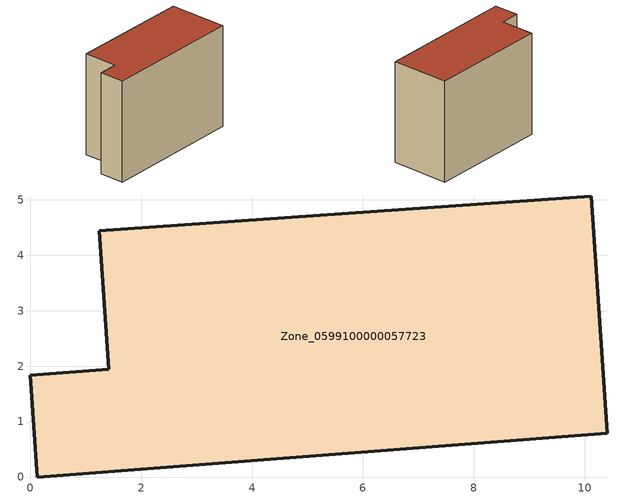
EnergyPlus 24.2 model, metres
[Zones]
Zone_0599100000057723
 floor ground (C_G): 0,1.84 1.41,1.94 1.24,4.44 10.12,5.07 10.41,0.79 0.13,0 z0
 wall outside (C_F): 1.41,1.94 0,1.84 0.13,0 10.41,0.79 10.12,5.07 1.24,4.44 1.41,1.94 z0:7.48
 roof outside (C_R): 10.12,5.07 1.24,4.44 1.41,1.94 0,1.84 0.13,0 10.41,0.79 z7.48
[BUILDING]
Pand.0599100000057723: North Axis=0; Terrain=City; Loads Convergence Tolerance Value=0.04; Temperature Convergence Tolerance Value=0.4; Solar Distribution=FullExterior; Maximum Number of Warmup Days=25; Minimum Number of Warmup Days=1
[Site:Location]
Rotterdam.The.Hague.AP_ZH_NLD Design_Conditions: Latitude=51.96; Longitude=4.45; Time Zone=1; Elevation=-4.5
[SITE:GROUNDTEMPERATURE:BUILDINGSURFACE]
18, 18, 18, 18, 18, 18, 18, 18, 18, 18, 18, 18
[MATERIAL] Thermal Absorptance=0.9; Solar Absorptance=0.7; Visible Absorptance=0.7
Name | Roughness | Thickness | Conductivity | Density | Specific Heat
G.TI.1946 | MediumSmooth | 0.15 | 1 | 540 | 1210
F.TI.1946 | Rough | 0.3 | 0.857143 | 1920 | 840
R.TI.1946 | MediumRough | 0.2 | 0.1 | 1500 | 1000
[CONSTRUCTION]
C_G: G.TI.1946
C_F: F.TI.1946
C_R: R.TI.1946
[ZONE]
Zone_0599100000057723: Type=1; Multiplier=1; Ceiling Height=Autocalculate; Volume=Autocalculate; Floor Area=autocalculate; Part of Total Floor Area=Yes
[ZONEINFILTRATION:DESIGNFLOWRATE]
Infil_Zone_0599100000057723: Zone or ZoneList or Space or SpaceList=Zone_0599100000057723; Schedule=AlwaysOn; Design Flow Rate Calculation Method=Flow/Area; Flow Rate per Floor Area=0.003; Constant Term Coefficient=1; Temperature Term Coefficient=0; Velocity Term Coefficient=0; Velocity Squared Term Coefficient=0
[HVACTEMPLATE:ZONE:IDEALLOADSAIRSYSTEM]
Zone_0599100000057723: Maximum Heating Supply Air Temperature=50; Minimum Cooling Supply Air Temperature=13; Maximum Heating Supply Air Humidity Ratio=0.0156; Minimum Cooling Supply Air Humidity Ratio=0.0077; Heating Limit=NoLimit; Cooling Limit=NoLimit; Dehumidification Control Type=ConstantSensibleHeatRatio; Cooling Sensible Heat Ratio=0.7; Dehumidification Setpoint=60; Humidification Control Type=None; Humidification Setpoint=30; Outdoor Air Method=None; Outdoor Air Flow Rate per Person=0.00944; Outdoor Air Flow Rate per Zone Floor Area=0; Outdoor Air Flow Rate per Zone=0; Demand Controlled Ventilation Type=None; Outdoor Air Economizer Type=NoEconomizer; Heat Recovery Type=None; Sensible Heat Recovery Effectiveness=0.7; Latent Heat Recovery Effectiveness=0.65
[ZONECONTROL:THERMOSTAT]
ThermostatControl_Zone_0599100000057723: Zone or ZoneList=Zone_0599100000057723; Control Type Schedule=DualSetpointControlType; Control 1=Thermostat_Zone_0599100000057723; Temperature Difference Between Cutout And Setpoint=0
[THERMOSTATSETPOINT:DUALSETPOINT]
Thermostat_Zone_0599100000057723: Heating Setpoint Temperature Schedule=HeatingSetpoint_Zone_0599100000057723; Cooling Setpoint Temperature Schedule=CoolingSetpoint_Zone_0599100000057723
[SCHEDULE:COMPACT]
HeatingSetpoint_Zone_0599100000057723: Through: 12/31, For: AllDays, Until: 24:00, 21
CoolingSetpoint_Zone_0599100000057723: Through: 12/31, For: AllDays, Until: 24:00, 24
DualSetpointControlType: Through: 12/31, For: AllDays, Until: 24:00, 4
AlwaysOn: Through: 12/31, For: AllDays, Until: 24:00, 1
